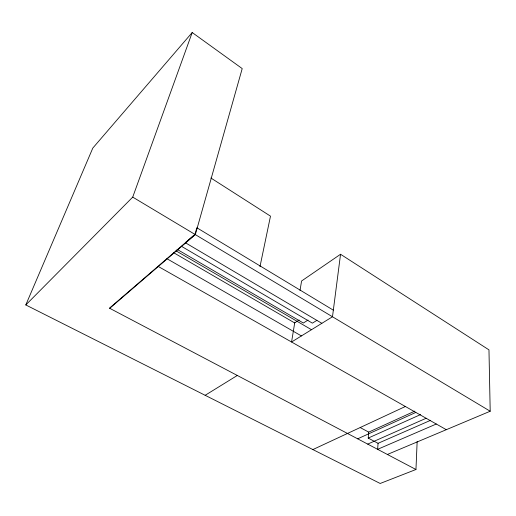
<?xml version="1.0" encoding="UTF-8"?>
<svg xmlns="http://www.w3.org/2000/svg" width="516" height="516" viewBox="0 0 516 516"><rect width="100%" height="100%" fill="white"/><g stroke="black" fill="none" stroke-linecap="round" stroke-linejoin="round"><path stroke-width="0.77" d="M109.734 308.316L195.332 234.612L242.21 68.589L192.204 32.527L92.809 148.079L25.8 304.943L380.182 483.473L415.954 469.502L417.154 441.515M430.621 420.301L378.073 443.315L377.622 449.32L436.297 424.017M378.073 443.315L368.218 438.084L368.727 432.124L414.864 411.091M387.393 454.467L490.2 411.233L488.968 349.867L340.547 254.259L332.485 316.766L291.566 342.005L294.817 322.197M300.015 290.508L301.576 281.001L340.547 254.259M259.98 266.624L270.494 216.146L210.889 178.014M25.8 304.943L132.722 197.112L192.204 32.527M195.035 234.432L109.463 308.168L415.954 469.502M299.157 320.017L294.63 322.906L173.653 252.711M308.013 320.081L303.35 323.029L177.014 249.312M316.908 320.339L312.399 323.151L181.355 246.248M205.149 395.301L237.308 375.467M312.883 449.571L405.363 406.492M357.665 438.819L415.825 412.419M368.218 438.084L420.546 414.587M367.708 444.108L426.132 418.263M360.213 427.57L368.727 432.124M158.019 266.327L446.308 429.693M166.894 258.684L301.409 335.935M176.014 250.828L311.503 329.711M321.861 323.319L185.309 242.701L194.958 234.387L196.835 227.75L333.272 310.122M132.722 197.112L490.2 411.233"/></g></svg>
